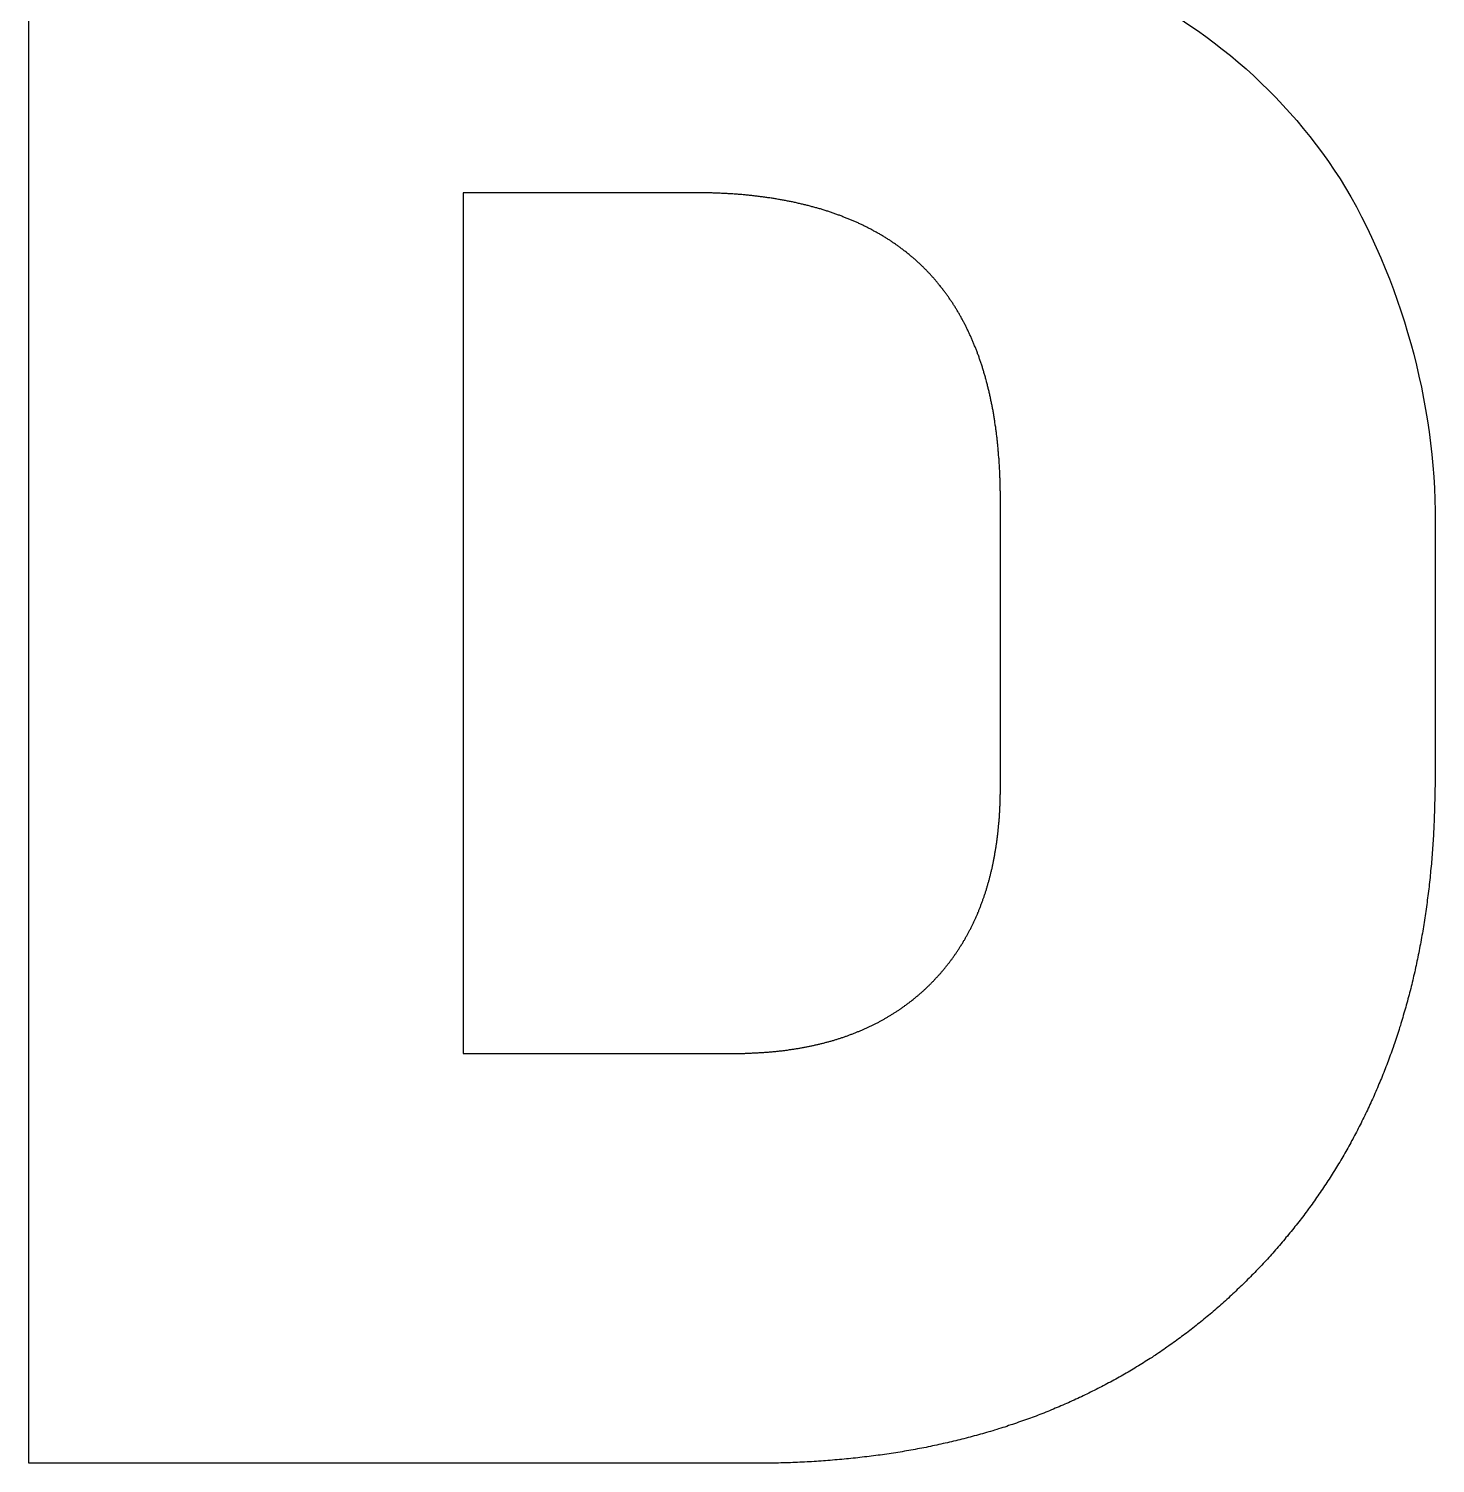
# Model space of a CAD drawing. Header units: millimetres. Extents: x -1211 to -100, y -1155 to 1320.
# Drawn here: x -807.29 to -795.04, y 1294.64 to 1307.14 of the extents above; entities that cross this region are included whole.
import ezdxf

# ---------------------------------------------------------------- set-up
doc = ezdxf.new("R2010")
doc.units = ezdxf.units.MM
doc.layers.get('0').update_dxf_attribs({"lineweight": 25, "true_color": 0xffffff})

msp = doc.modelspace()

# ---------------------------------------------------------------- linework, layer by layer
at = {"flags": 128}
msp.add_lwpolyline([(-797.9, 1307.571, -0.156907), (-795.775, 1305.679, -0.134483), (-795.043, 1302.643), (-795.043, 1300.607), (-795.043, 1300.586), (-795.043, 1300.565), (-795.043, 1300.544), (-795.044, 1300.523), (-795.044, 1300.502), (-795.044, 1300.481), (-795.044, 1300.46), (-795.045, 1300.439), (-795.045, 1300.418), (-795.046, 1300.397), (-795.046, 1300.376), (-795.047, 1300.355), (-795.047, 1300.334), (-795.048, 1300.314), (-795.049, 1300.293), (-795.05, 1300.272), (-795.05, 1300.251), (-795.051, 1300.231), (-795.052, 1300.21), (-795.053, 1300.19), (-795.054, 1300.169), (-795.055, 1300.149), (-795.056, 1300.128), (-795.057, 1300.108), (-795.059, 1300.087), (-795.06, 1300.067), (-795.061, 1300.047), (-795.062, 1300.026), (-795.064, 1300.006), (-795.065, 1299.986), (-795.067, 1299.966), (-795.068, 1299.946), (-795.07, 1299.925), (-795.072, 1299.905), (-795.073, 1299.885), (-795.075, 1299.865), (-795.077, 1299.845), (-795.079, 1299.825), (-795.081, 1299.805), (-795.082, 1299.786), (-795.084, 1299.766), (-795.086, 1299.746), (-795.089, 1299.726), (-795.091, 1299.706), (-795.093, 1299.687), (-795.095, 1299.667), (-795.097, 1299.647), (-795.1, 1299.628), (-795.102, 1299.608), (-795.105, 1299.588), (-795.107, 1299.569), (-795.11, 1299.549), (-795.112, 1299.53), (-795.115, 1299.511), (-795.117, 1299.491), (-795.12, 1299.472), (-795.123, 1299.452), (-795.126, 1299.433), (-795.129, 1299.414), (-795.132, 1299.395), (-795.134, 1299.375), (-795.137, 1299.356), (-795.141, 1299.337), (-795.144, 1299.318), (-795.147, 1299.299), (-795.15, 1299.28), (-795.153, 1299.261), (-795.157, 1299.242), (-795.16, 1299.223), (-795.163, 1299.204), (-795.167, 1299.185), (-795.17, 1299.167), (-795.174, 1299.148), (-795.178, 1299.129), (-795.181, 1299.11), (-795.185, 1299.092), (-795.189, 1299.073), (-795.192, 1299.054), (-795.196, 1299.036), (-795.2, 1299.017), (-795.204, 1298.999), (-795.208, 1298.98), (-795.212, 1298.962), (-795.216, 1298.943), (-795.22, 1298.925), (-795.225, 1298.906), (-795.229, 1298.888), (-795.233, 1298.87), (-795.237, 1298.852), (-795.242, 1298.833), (-795.246, 1298.815), (-795.251, 1298.797), (-795.255, 1298.779), (-795.26, 1298.761), (-795.265, 1298.743), (-795.269, 1298.725), (-795.274, 1298.707), (-795.279, 1298.689), (-795.284, 1298.671), (-795.288, 1298.653), (-795.293, 1298.635), (-795.298, 1298.617), (-795.303, 1298.599), (-795.308, 1298.582), (-795.314, 1298.564), (-795.319, 1298.546), (-795.324, 1298.528), (-795.329, 1298.511), (-795.335, 1298.493), (-795.34, 1298.476), (-795.345, 1298.458), (-795.351, 1298.441), (-795.356, 1298.423), (-795.362, 1298.406), (-795.368, 1298.388), (-795.373, 1298.371), (-795.379, 1298.354), (-795.385, 1298.336), (-795.391, 1298.319), (-795.396, 1298.302), (-795.402, 1298.285), (-795.408, 1298.267), (-795.414, 1298.25), (-795.42, 1298.233), (-795.426, 1298.216), (-795.433, 1298.199), (-795.439, 1298.182), (-795.445, 1298.165), (-795.451, 1298.148), (-795.458, 1298.131), (-795.464, 1298.114), (-795.471, 1298.098), (-795.477, 1298.081), (-795.484, 1298.064), (-795.49, 1298.047), (-795.497, 1298.031), (-795.504, 1298.014), (-795.51, 1297.997), (-795.517, 1297.981), (-795.524, 1297.964), (-795.531, 1297.948), (-795.538, 1297.931), (-795.545, 1297.915), (-795.552, 1297.898), (-795.559, 1297.882), (-795.566, 1297.865), (-795.573, 1297.849), (-795.58, 1297.833), (-795.588, 1297.817), (-795.595, 1297.8), (-795.602, 1297.784), (-795.61, 1297.768), (-795.617, 1297.752), (-795.625, 1297.736), (-795.632, 1297.72), (-795.64, 1297.704), (-795.648, 1297.688), (-795.655, 1297.672), (-795.663, 1297.656), (-795.671, 1297.64), (-795.679, 1297.624), (-795.687, 1297.608), (-795.695, 1297.592), (-795.703, 1297.577), (-795.711, 1297.561), (-795.719, 1297.545), (-795.727, 1297.529), (-795.735, 1297.514), (-795.744, 1297.498), (-795.752, 1297.483), (-795.76, 1297.467), (-795.769, 1297.452), (-795.777, 1297.436), (-795.786, 1297.421), (-795.794, 1297.405), (-795.803, 1297.39), (-795.812, 1297.375), (-795.82, 1297.359), (-795.829, 1297.344), (-795.838, 1297.329), (-795.847, 1297.313), (-795.856, 1297.298), (-795.864, 1297.283), (-795.873, 1297.268), (-795.883, 1297.253), (-795.892, 1297.238), (-795.901, 1297.223), (-795.91, 1297.208), (-795.919, 1297.193), (-795.929, 1297.178), (-795.938, 1297.163), (-795.947, 1297.148), (-795.957, 1297.134), (-795.966, 1297.119), (-795.976, 1297.104), (-795.985, 1297.089), (-795.995, 1297.075), (-796.005, 1297.06), (-796.014, 1297.045), (-796.024, 1297.031), (-796.034, 1297.016), (-796.044, 1297.002), (-796.054, 1296.987), (-796.064, 1296.973), (-796.074, 1296.959), (-796.084, 1296.944), (-796.094, 1296.93), (-796.104, 1296.916), (-796.114, 1296.901), (-796.125, 1296.887), (-796.135, 1296.873), (-796.145, 1296.859), (-796.156, 1296.844), (-796.166, 1296.83), (-796.177, 1296.816), (-796.187, 1296.802), (-796.198, 1296.788), (-796.209, 1296.774), (-796.219, 1296.76), (-796.23, 1296.746), (-796.241, 1296.733), (-796.252, 1296.719), (-796.263, 1296.705), (-796.274, 1296.691), (-796.285, 1296.677), (-796.296, 1296.664), (-796.307, 1296.65), (-796.318, 1296.636), (-796.329, 1296.623), (-796.341, 1296.609), (-796.352, 1296.596), (-796.363, 1296.582), (-796.375, 1296.569), (-796.386, 1296.555), (-796.398, 1296.542), (-796.409, 1296.528), (-796.421, 1296.515), (-796.432, 1296.502), (-796.444, 1296.488), (-796.456, 1296.475), (-796.468, 1296.462), (-796.479, 1296.449), (-796.491, 1296.436), (-796.503, 1296.423), (-796.515, 1296.41), (-796.527, 1296.396), (-796.539, 1296.383), (-796.551, 1296.37), (-796.564, 1296.358), (-796.576, 1296.345), (-796.588, 1296.332), (-796.601, 1296.319), (-796.613, 1296.306), (-796.625, 1296.293), (-796.638, 1296.281), (-796.65, 1296.268), (-796.663, 1296.255), (-796.676, 1296.243), (-796.688, 1296.23), (-796.701, 1296.217), (-796.714, 1296.205), (-796.726, 1296.193), (-796.739, 1296.18), (-796.752, 1296.168), (-796.765, 1296.156), (-796.778, 1296.143), (-796.791, 1296.131), (-796.803, 1296.119), (-796.816, 1296.107), (-796.829, 1296.095), (-796.843, 1296.083), (-796.856, 1296.071), (-796.869, 1296.059), (-796.882, 1296.047), (-796.895, 1296.036), (-796.908, 1296.024), (-796.921, 1296.012), (-796.935, 1296.001), (-796.948, 1295.989), (-796.961, 1295.977), (-796.975, 1295.966), (-796.988, 1295.955), (-797.002, 1295.943), (-797.015, 1295.932), (-797.029, 1295.921), (-797.042, 1295.909), (-797.056, 1295.898), (-797.069, 1295.887), (-797.083, 1295.876), (-797.097, 1295.865), (-797.111, 1295.854), (-797.124, 1295.843), (-797.138, 1295.832), (-797.152, 1295.821), (-797.166, 1295.81), (-797.18, 1295.8), (-797.194, 1295.789), (-797.208, 1295.778), (-797.222, 1295.768), (-797.236, 1295.757), (-797.25, 1295.747), (-797.264, 1295.736), (-797.278, 1295.726), (-797.292, 1295.716), (-797.306, 1295.705), (-797.32, 1295.695), (-797.335, 1295.685), (-797.349, 1295.675), (-797.363, 1295.665), (-797.378, 1295.655), (-797.392, 1295.645), (-797.406, 1295.635), (-797.421, 1295.625), (-797.435, 1295.615), (-797.45, 1295.605), (-797.465, 1295.595), (-797.479, 1295.586), (-797.494, 1295.576), (-797.508, 1295.566), (-797.523, 1295.557), (-797.538, 1295.547), (-797.553, 1295.538), (-797.567, 1295.529), (-797.582, 1295.519), (-797.597, 1295.51), (-797.612, 1295.501), (-797.627, 1295.491), (-797.642, 1295.482), (-797.657, 1295.473), (-797.672, 1295.464), (-797.687, 1295.455), (-797.702, 1295.446), (-797.717, 1295.437), (-797.733, 1295.428), (-797.748, 1295.42), (-797.763, 1295.411), (-797.778, 1295.402), (-797.794, 1295.394), (-797.809, 1295.385), (-797.824, 1295.376), (-797.84, 1295.368), (-797.855, 1295.359), (-797.871, 1295.351), (-797.886, 1295.343), (-797.902, 1295.334), (-797.917, 1295.326), (-797.933, 1295.318), (-797.948, 1295.31), (-797.964, 1295.302), (-797.98, 1295.294), (-797.996, 1295.286), (-798.011, 1295.278), (-798.027, 1295.27), (-798.043, 1295.262), (-798.059, 1295.254), (-798.075, 1295.246), (-798.091, 1295.239), (-798.107, 1295.231), (-798.123, 1295.223), (-798.139, 1295.216), (-798.155, 1295.208), (-798.171, 1295.201), (-798.187, 1295.193), (-798.203, 1295.186), (-798.22, 1295.179), (-798.236, 1295.171), (-798.252, 1295.164), (-798.269, 1295.157), (-798.285, 1295.15), (-798.301, 1295.143), (-798.318, 1295.136), (-798.334, 1295.129), (-798.351, 1295.122), (-798.367, 1295.115), (-798.384, 1295.108), (-798.4, 1295.101), (-798.417, 1295.095), (-798.434, 1295.088), (-798.45, 1295.081), (-798.467, 1295.075), (-798.484, 1295.068), (-798.501, 1295.062), (-798.517, 1295.055), (-798.534, 1295.049), (-798.551, 1295.043), (-798.568, 1295.037), (-798.585, 1295.03), (-798.602, 1295.024), (-798.619, 1295.018), (-798.636, 1295.012), (-798.653, 1295.006), (-798.67, 1295), (-798.688, 1294.994), (-798.705, 1294.988), (-798.722, 1294.982), (-798.739, 1294.977), (-798.757, 1294.971), (-798.774, 1294.965), (-798.791, 1294.959), (-798.809, 1294.954), (-798.826, 1294.948), (-798.844, 1294.943), (-798.861, 1294.937), (-798.879, 1294.932), (-798.896, 1294.927), (-798.914, 1294.921), (-798.931, 1294.916), (-798.949, 1294.911), (-798.967, 1294.906), (-798.985, 1294.901), (-799.002, 1294.896), (-799.02, 1294.891), (-799.038, 1294.886), (-799.056, 1294.881), (-799.074, 1294.876), (-799.092, 1294.871), (-799.11, 1294.867), (-799.128, 1294.862), (-799.146, 1294.857), (-799.164, 1294.853), (-799.182, 1294.848), (-799.2, 1294.844), (-799.218, 1294.839), (-799.237, 1294.835), (-799.255, 1294.831), (-799.273, 1294.826), (-799.291, 1294.822), (-799.31, 1294.818), (-799.328, 1294.814), (-799.347, 1294.81), (-799.365, 1294.806), (-799.383, 1294.802), (-799.402, 1294.798), (-799.421, 1294.794), (-799.439, 1294.79), (-799.458, 1294.786), (-799.476, 1294.782), (-799.495, 1294.779), (-799.514, 1294.775), (-799.533, 1294.771), (-799.551, 1294.768), (-799.57, 1294.764), (-799.589, 1294.761), (-799.608, 1294.758), (-799.627, 1294.754), (-799.646, 1294.751), (-799.665, 1294.748), (-799.684, 1294.744), (-799.703, 1294.741), (-799.722, 1294.738), (-799.741, 1294.735), (-799.76, 1294.732), (-799.779, 1294.729), (-799.799, 1294.726), (-799.818, 1294.723), (-799.837, 1294.721), (-799.857, 1294.718), (-799.876, 1294.715), (-799.895, 1294.713), (-799.915, 1294.71), (-799.934, 1294.707), (-799.954, 1294.705), (-799.973, 1294.702), (-799.993, 1294.7), (-800.012, 1294.698), (-800.032, 1294.695), (-800.052, 1294.693), (-800.071, 1294.691), (-800.091, 1294.689), (-800.111, 1294.687), (-800.131, 1294.685), (-800.151, 1294.683), (-800.17, 1294.681), (-800.19, 1294.679), (-800.21, 1294.677), (-800.23, 1294.675), (-800.25, 1294.673), (-800.27, 1294.672), (-800.29, 1294.67), (-800.311, 1294.668), (-800.331, 1294.667), (-800.351, 1294.665), (-800.371, 1294.664), (-800.391, 1294.662), (-800.412, 1294.661), (-800.432, 1294.66), (-800.452, 1294.658), (-800.473, 1294.657), (-800.493, 1294.656), (-800.513, 1294.655), (-800.534, 1294.654), (-800.554, 1294.653), (-800.575, 1294.652), (-800.596, 1294.651), (-800.616, 1294.65), (-800.637, 1294.649), (-800.658, 1294.648), (-800.678, 1294.648), (-800.699, 1294.647), (-800.72, 1294.646), (-800.741, 1294.646), (-800.761, 1294.645), (-800.782, 1294.645), (-800.803, 1294.644), (-800.824, 1294.644), (-800.845, 1294.644), (-800.866, 1294.643), (-800.887, 1294.643), (-800.908, 1294.643), (-800.929, 1294.643), (-800.951, 1294.643), (-800.972, 1294.643), (-807.293, 1294.643), (-807.293, 1319.643)], format="xyb", dxfattribs=at)
msp.add_lwpolyline([(-798.829, 1303.036), (-798.829, 1303.046), (-798.829, 1303.057), (-798.829, 1303.067), (-798.829, 1303.078), (-798.829, 1303.088), (-798.829, 1303.099), (-798.829, 1303.109), (-798.83, 1303.12), (-798.83, 1303.13), (-798.83, 1303.141), (-798.83, 1303.151), (-798.83, 1303.161), (-798.831, 1303.172), (-798.831, 1303.182), (-798.831, 1303.192), (-798.832, 1303.203), (-798.832, 1303.213), (-798.832, 1303.223), (-798.833, 1303.233), (-798.833, 1303.244), (-798.833, 1303.254), (-798.834, 1303.264), (-798.834, 1303.274), (-798.835, 1303.284), (-798.835, 1303.294), (-798.836, 1303.304), (-798.836, 1303.314), (-798.837, 1303.324), (-798.837, 1303.334), (-798.838, 1303.344), (-798.839, 1303.354), (-798.839, 1303.364), (-798.84, 1303.374), (-798.841, 1303.384), (-798.841, 1303.394), (-798.842, 1303.404), (-798.843, 1303.413), (-798.844, 1303.423), (-798.844, 1303.433), (-798.845, 1303.443), (-798.846, 1303.453), (-798.847, 1303.462), (-798.848, 1303.472), (-798.848, 1303.482), (-798.849, 1303.491), (-798.85, 1303.501), (-798.851, 1303.511), (-798.852, 1303.52), (-798.853, 1303.53), (-798.854, 1303.539), (-798.855, 1303.549), (-798.856, 1303.558), (-798.857, 1303.568), (-798.858, 1303.577), (-798.859, 1303.587), (-798.861, 1303.596), (-798.862, 1303.606), (-798.863, 1303.615), (-798.864, 1303.624), (-798.865, 1303.634), (-798.866, 1303.643), (-798.868, 1303.652), (-798.869, 1303.662), (-798.87, 1303.671), (-798.872, 1303.68), (-798.873, 1303.689), (-798.874, 1303.698), (-798.876, 1303.708), (-798.877, 1303.717), (-798.878, 1303.726), (-798.88, 1303.735), (-798.881, 1303.744), (-798.883, 1303.753), (-798.884, 1303.762), (-798.886, 1303.771), (-798.887, 1303.78), (-798.889, 1303.789), (-798.89, 1303.798), (-798.892, 1303.807), (-798.893, 1303.816), (-798.895, 1303.825), (-798.897, 1303.834), (-798.898, 1303.843), (-798.9, 1303.851), (-798.902, 1303.86), (-798.904, 1303.869), (-798.905, 1303.878), (-798.907, 1303.886), (-798.909, 1303.895), (-798.911, 1303.904), (-798.912, 1303.913), (-798.914, 1303.921), (-798.916, 1303.93), (-798.918, 1303.938), (-798.92, 1303.947), (-798.922, 1303.956), (-798.924, 1303.964), (-798.926, 1303.973), (-798.928, 1303.981), (-798.93, 1303.99), (-798.932, 1303.998), (-798.934, 1304.007), (-798.936, 1304.015), (-798.938, 1304.023), (-798.94, 1304.032), (-798.942, 1304.04), (-798.944, 1304.049), (-798.947, 1304.057), (-798.949, 1304.065), (-798.951, 1304.073), (-798.953, 1304.082), (-798.955, 1304.09), (-798.958, 1304.098), (-798.96, 1304.106), (-798.962, 1304.114), (-798.965, 1304.123), (-798.967, 1304.131), (-798.969, 1304.139), (-798.972, 1304.147), (-798.974, 1304.155), (-798.977, 1304.163), (-798.979, 1304.171), (-798.981, 1304.179), (-798.984, 1304.187), (-798.986, 1304.195), (-798.989, 1304.203), (-798.992, 1304.211), (-798.994, 1304.219), (-798.997, 1304.227), (-798.999, 1304.234), (-799.002, 1304.242), (-799.005, 1304.25), (-799.007, 1304.258), (-799.01, 1304.266), (-799.013, 1304.273), (-799.015, 1304.281), (-799.018, 1304.289), (-799.021, 1304.297), (-799.024, 1304.304), (-799.027, 1304.312), (-799.029, 1304.319), (-799.032, 1304.327), (-799.035, 1304.335), (-799.038, 1304.342), (-799.041, 1304.35), (-799.044, 1304.357), (-799.047, 1304.365), (-799.05, 1304.372), (-799.053, 1304.38), (-799.056, 1304.387), (-799.059, 1304.394), (-799.062, 1304.402), (-799.065, 1304.409), (-799.068, 1304.417), (-799.071, 1304.424), (-799.074, 1304.431), (-799.077, 1304.438), (-799.081, 1304.446), (-799.084, 1304.453), (-799.087, 1304.46), (-799.09, 1304.467), (-799.094, 1304.474), (-799.097, 1304.482), (-799.1, 1304.489), (-799.103, 1304.496), (-799.107, 1304.503), (-799.11, 1304.51), (-799.113, 1304.517), (-799.117, 1304.524), (-799.12, 1304.531), (-799.124, 1304.538), (-799.127, 1304.545), (-799.131, 1304.552), (-799.134, 1304.559), (-799.138, 1304.566), (-799.141, 1304.573), (-799.145, 1304.579), (-799.148, 1304.586), (-799.152, 1304.593), (-799.156, 1304.6), (-799.159, 1304.607), (-799.163, 1304.613), (-799.167, 1304.62), (-799.17, 1304.627), (-799.174, 1304.634), (-799.178, 1304.64), (-799.181, 1304.647), (-799.185, 1304.653), (-799.189, 1304.66), (-799.193, 1304.667), (-799.197, 1304.673), (-799.201, 1304.68), (-799.204, 1304.686), (-799.208, 1304.693), (-799.212, 1304.699), (-799.216, 1304.706), (-799.22, 1304.712), (-799.224, 1304.718), (-799.228, 1304.725), (-799.232, 1304.731), (-799.236, 1304.738), (-799.24, 1304.744), (-799.244, 1304.75), (-799.249, 1304.756), (-799.253, 1304.763), (-799.257, 1304.769), (-799.261, 1304.775), (-799.265, 1304.781), (-799.269, 1304.787), (-799.274, 1304.794), (-799.278, 1304.8), (-799.282, 1304.806), (-799.286, 1304.812), (-799.291, 1304.818), (-799.295, 1304.824), (-799.299, 1304.83), (-799.304, 1304.836), (-799.308, 1304.842), (-799.312, 1304.848), (-799.317, 1304.854), (-799.321, 1304.86), (-799.326, 1304.866), (-799.33, 1304.872), (-799.335, 1304.878), (-799.339, 1304.883), (-799.344, 1304.889), (-799.348, 1304.895), (-799.353, 1304.901), (-799.358, 1304.906), (-799.362, 1304.912), (-799.367, 1304.918), (-799.372, 1304.924), (-799.376, 1304.929), (-799.381, 1304.935), (-799.386, 1304.94), (-799.39, 1304.946), (-799.395, 1304.952), (-799.4, 1304.957), (-799.405, 1304.963), (-799.41, 1304.968), (-799.415, 1304.974), (-799.419, 1304.979), (-799.424, 1304.985), (-799.429, 1304.99), (-799.434, 1304.996), (-799.439, 1305.001), (-799.444, 1305.006), (-799.449, 1305.012), (-799.454, 1305.017), (-799.459, 1305.022), (-799.464, 1305.027), (-799.469, 1305.033), (-799.474, 1305.038), (-799.479, 1305.043), (-799.485, 1305.048), (-799.49, 1305.054), (-799.495, 1305.059), (-799.5, 1305.064), (-799.505, 1305.069), (-799.51, 1305.074), (-799.516, 1305.079), (-799.521, 1305.084), (-799.526, 1305.089), (-799.532, 1305.094), (-799.537, 1305.099), (-799.542, 1305.104), (-799.548, 1305.109), (-799.553, 1305.114), (-799.559, 1305.119), (-799.564, 1305.124), (-799.569, 1305.129), (-799.575, 1305.134), (-799.58, 1305.138), (-799.586, 1305.143), (-799.592, 1305.148), (-799.597, 1305.153), (-799.603, 1305.158), (-799.608, 1305.162), (-799.614, 1305.167), (-799.62, 1305.172), (-799.625, 1305.176), (-799.631, 1305.181), (-799.637, 1305.186), (-799.643, 1305.19), (-799.648, 1305.195), (-799.654, 1305.199), (-799.66, 1305.204), (-799.666, 1305.208), (-799.672, 1305.213), (-799.677, 1305.217), (-799.683, 1305.222), (-799.689, 1305.226), (-799.695, 1305.231), (-799.701, 1305.235), (-799.707, 1305.24), (-799.713, 1305.244), (-799.719, 1305.248), (-799.725, 1305.253), (-799.731, 1305.257), (-799.737, 1305.261), (-799.743, 1305.265), (-799.75, 1305.27), (-799.756, 1305.274), (-799.762, 1305.278), (-799.768, 1305.282), (-799.774, 1305.286), (-799.781, 1305.291), (-799.787, 1305.295), (-799.793, 1305.299), (-799.799, 1305.303), (-799.806, 1305.307), (-799.812, 1305.311), (-799.818, 1305.315), (-799.825, 1305.319), (-799.831, 1305.323), (-799.838, 1305.327), (-799.844, 1305.331), (-799.851, 1305.335), (-799.857, 1305.339), (-799.864, 1305.343), (-799.87, 1305.346), (-799.877, 1305.35), (-799.883, 1305.354), (-799.89, 1305.358), (-799.896, 1305.362), (-799.903, 1305.365), (-799.91, 1305.369), (-799.916, 1305.373), (-799.923, 1305.377), (-799.93, 1305.38), (-799.937, 1305.384), (-799.943, 1305.388), (-799.95, 1305.391), (-799.957, 1305.395), (-799.964, 1305.398), (-799.971, 1305.402), (-799.977, 1305.406), (-799.984, 1305.409), (-799.991, 1305.413), (-799.998, 1305.416), (-800.005, 1305.419), (-800.012, 1305.423), (-800.019, 1305.426), (-800.026, 1305.43), (-800.033, 1305.433), (-800.04, 1305.436), (-800.047, 1305.44), (-800.054, 1305.443), (-800.062, 1305.446), (-800.069, 1305.45), (-800.076, 1305.453), (-800.083, 1305.456), (-800.09, 1305.459), (-800.098, 1305.463), (-800.105, 1305.466), (-800.112, 1305.469), (-800.119, 1305.472), (-800.127, 1305.475), (-800.134, 1305.478), (-800.141, 1305.481), (-800.149, 1305.484), (-800.156, 1305.487), (-800.164, 1305.49), (-800.171, 1305.493), (-800.179, 1305.496), (-800.186, 1305.499), (-800.194, 1305.502), (-800.201, 1305.505), (-800.209, 1305.508), (-800.216, 1305.511), (-800.224, 1305.514), (-800.231, 1305.517), (-800.239, 1305.519), (-800.247, 1305.522), (-800.254, 1305.525), (-800.262, 1305.528), (-800.27, 1305.531), (-800.278, 1305.533), (-800.285, 1305.536), (-800.293, 1305.539), (-800.301, 1305.541), (-800.309, 1305.544), (-800.317, 1305.547), (-800.324, 1305.549), (-800.332, 1305.552), (-800.34, 1305.554), (-800.348, 1305.557), (-800.356, 1305.559), (-800.364, 1305.562), (-800.372, 1305.564), (-800.38, 1305.567), (-800.388, 1305.569), (-800.396, 1305.572), (-800.404, 1305.574), (-800.412, 1305.576), (-800.421, 1305.579), (-800.429, 1305.581), (-800.437, 1305.583), (-800.445, 1305.586), (-800.453, 1305.588), (-800.462, 1305.59), (-800.47, 1305.592), (-800.478, 1305.595), (-800.486, 1305.597), (-800.495, 1305.599), (-800.503, 1305.601), (-800.511, 1305.603), (-800.52, 1305.605), (-800.528, 1305.607), (-800.537, 1305.609), (-800.545, 1305.611), (-800.554, 1305.613), (-800.562, 1305.615), (-800.571, 1305.617), (-800.579, 1305.619), (-800.588, 1305.621), (-800.596, 1305.623), (-800.605, 1305.625), (-800.613, 1305.627), (-800.622, 1305.629), (-800.631, 1305.631), (-800.639, 1305.633), (-800.648, 1305.634), (-800.657, 1305.636), (-800.666, 1305.638), (-800.674, 1305.64), (-800.683, 1305.641), (-800.692, 1305.643), (-800.701, 1305.645), (-800.71, 1305.646), (-800.718, 1305.648), (-800.727, 1305.65), (-800.736, 1305.651), (-800.745, 1305.653), (-800.754, 1305.655), (-800.763, 1305.656), (-800.772, 1305.658), (-800.781, 1305.659), (-800.79, 1305.661), (-800.799, 1305.662), (-800.808, 1305.663), (-800.817, 1305.665), (-800.827, 1305.666), (-800.836, 1305.668), (-800.845, 1305.669), (-800.854, 1305.67), (-800.863, 1305.672), (-800.872, 1305.673), (-800.882, 1305.674), (-800.891, 1305.676), (-800.9, 1305.677), (-800.91, 1305.678), (-800.919, 1305.679), (-800.928, 1305.68), (-800.938, 1305.682), (-800.947, 1305.683), (-800.957, 1305.684), (-800.966, 1305.685), (-800.975, 1305.686), (-800.985, 1305.687), (-800.994, 1305.688), (-801.004, 1305.689), (-801.014, 1305.69), (-801.023, 1305.691), (-801.033, 1305.692), (-801.042, 1305.693), (-801.052, 1305.694), (-801.062, 1305.695), (-801.071, 1305.696), (-801.081, 1305.697), (-801.091, 1305.697), (-801.1, 1305.698), (-801.11, 1305.699), (-801.12, 1305.7), (-801.13, 1305.7), (-801.14, 1305.701), (-801.149, 1305.702), (-801.159, 1305.703), (-801.169, 1305.703), (-801.179, 1305.704), (-801.189, 1305.705), (-801.199, 1305.705), (-801.209, 1305.706), (-801.219, 1305.706), (-801.229, 1305.707), (-801.239, 1305.707), (-801.249, 1305.708), (-801.259, 1305.708), (-801.269, 1305.709), (-801.279, 1305.709), (-801.29, 1305.71), (-801.3, 1305.71), (-801.31, 1305.711), (-801.32, 1305.711), (-801.33, 1305.711), (-801.341, 1305.712), (-801.351, 1305.712), (-801.361, 1305.712), (-801.371, 1305.713), (-801.382, 1305.713), (-801.392, 1305.713), (-801.403, 1305.713), (-801.413, 1305.713), (-801.423, 1305.714), (-801.434, 1305.714), (-801.444, 1305.714), (-801.455, 1305.714), (-801.465, 1305.714), (-801.476, 1305.714), (-801.486, 1305.714), (-801.497, 1305.714), (-801.508, 1305.714), (-803.508, 1305.714), (-803.508, 1298.214), (-801.15, 1298.214), (-801.142, 1298.214), (-801.133, 1298.214), (-801.124, 1298.214), (-801.116, 1298.214), (-801.107, 1298.215), (-801.099, 1298.215), (-801.09, 1298.215), (-801.082, 1298.215), (-801.073, 1298.215), (-801.065, 1298.215), (-801.056, 1298.215), (-801.048, 1298.216), (-801.039, 1298.216), (-801.031, 1298.216), (-801.022, 1298.216), (-801.014, 1298.217), (-801.006, 1298.217), (-800.997, 1298.217), (-800.989, 1298.218), (-800.98, 1298.218), (-800.972, 1298.218), (-800.964, 1298.219), (-800.955, 1298.219), (-800.947, 1298.22), (-800.939, 1298.22), (-800.931, 1298.221), (-800.922, 1298.221), (-800.914, 1298.222), (-800.906, 1298.222), (-800.898, 1298.223), (-800.89, 1298.223), (-800.881, 1298.224), (-800.873, 1298.224), (-800.865, 1298.225), (-800.857, 1298.226), (-800.849, 1298.226), (-800.841, 1298.227), (-800.833, 1298.228), (-800.825, 1298.228), (-800.817, 1298.229), (-800.809, 1298.23), (-800.801, 1298.231), (-800.793, 1298.231), (-800.785, 1298.232), (-800.777, 1298.233), (-800.769, 1298.234), (-800.761, 1298.235), (-800.753, 1298.236), (-800.745, 1298.237), (-800.737, 1298.237), (-800.729, 1298.238), (-800.721, 1298.239), (-800.713, 1298.24), (-800.706, 1298.241), (-800.698, 1298.242), (-800.69, 1298.243), (-800.682, 1298.244), (-800.674, 1298.245), (-800.667, 1298.247), (-800.659, 1298.248), (-800.651, 1298.249), (-800.643, 1298.25), (-800.636, 1298.251), (-800.628, 1298.252), (-800.62, 1298.253), (-800.613, 1298.255), (-800.605, 1298.256), (-800.597, 1298.257), (-800.59, 1298.258), (-800.582, 1298.26), (-800.575, 1298.261), (-800.567, 1298.262), (-800.56, 1298.264), (-800.552, 1298.265), (-800.545, 1298.266), (-800.537, 1298.268), (-800.53, 1298.269), (-800.522, 1298.271), (-800.515, 1298.272), (-800.507, 1298.274), (-800.5, 1298.275), (-800.492, 1298.277), (-800.485, 1298.278), (-800.478, 1298.28), (-800.47, 1298.281), (-800.463, 1298.283), (-800.456, 1298.284), (-800.448, 1298.286), (-800.441, 1298.288), (-800.434, 1298.289), (-800.426, 1298.291), (-800.419, 1298.293), (-800.412, 1298.294), (-800.405, 1298.296), (-800.398, 1298.298), (-800.39, 1298.3), (-800.383, 1298.301), (-800.376, 1298.303), (-800.369, 1298.305), (-800.362, 1298.307), (-800.355, 1298.309), (-800.347, 1298.311), (-800.34, 1298.313), (-800.333, 1298.314), (-800.326, 1298.316), (-800.319, 1298.318), (-800.312, 1298.32), (-800.305, 1298.322), (-800.298, 1298.324), (-800.291, 1298.326), (-800.284, 1298.328), (-800.277, 1298.33), (-800.27, 1298.333), (-800.263, 1298.335), (-800.257, 1298.337), (-800.25, 1298.339), (-800.243, 1298.341), (-800.236, 1298.343), (-800.229, 1298.345), (-800.222, 1298.348), (-800.215, 1298.35), (-800.209, 1298.352), (-800.202, 1298.354), (-800.195, 1298.357), (-800.188, 1298.359), (-800.182, 1298.361), (-800.175, 1298.364), (-800.168, 1298.366), (-800.162, 1298.368), (-800.155, 1298.371), (-800.148, 1298.373), (-800.142, 1298.376), (-800.135, 1298.378), (-800.128, 1298.381), (-800.122, 1298.383), (-800.115, 1298.386), (-800.109, 1298.388), (-800.102, 1298.391), (-800.095, 1298.393), (-800.089, 1298.396), (-800.082, 1298.398), (-800.076, 1298.401), (-800.07, 1298.404), (-800.063, 1298.406), (-800.057, 1298.409), (-800.05, 1298.412), (-800.044, 1298.414), (-800.037, 1298.417), (-800.031, 1298.42), (-800.025, 1298.423), (-800.018, 1298.426), (-800.012, 1298.428), (-800.006, 1298.431), (-799.999, 1298.434), (-799.993, 1298.437), (-799.987, 1298.44), (-799.98, 1298.443), (-799.974, 1298.446), (-799.968, 1298.448), (-799.962, 1298.451), (-799.956, 1298.454), (-799.949, 1298.457), (-799.943, 1298.46), (-799.937, 1298.463), (-799.931, 1298.467), (-799.925, 1298.47), (-799.919, 1298.473), (-799.913, 1298.476), (-799.907, 1298.479), (-799.9, 1298.482), (-799.894, 1298.485), (-799.888, 1298.488), (-799.882, 1298.492), (-799.876, 1298.495), (-799.87, 1298.498), (-799.864, 1298.501), (-799.858, 1298.505), (-799.852, 1298.508), (-799.847, 1298.511), (-799.841, 1298.514), (-799.835, 1298.518), (-799.829, 1298.521), (-799.823, 1298.525), (-799.817, 1298.528), (-799.811, 1298.531), (-799.806, 1298.535), (-799.8, 1298.538), (-799.794, 1298.542), (-799.788, 1298.545), (-799.782, 1298.549), (-799.777, 1298.552), (-799.771, 1298.556), (-799.765, 1298.559), (-799.76, 1298.563), (-799.754, 1298.567), (-799.748, 1298.57), (-799.743, 1298.574), (-799.737, 1298.577), (-799.731, 1298.581), (-799.726, 1298.585), (-799.72, 1298.589), (-799.714, 1298.592), (-799.709, 1298.596), (-799.703, 1298.6), (-799.698, 1298.604), (-799.692, 1298.607), (-799.687, 1298.611), (-799.681, 1298.615), (-799.676, 1298.619), (-799.67, 1298.623), (-799.665, 1298.627), (-799.66, 1298.631), (-799.654, 1298.635), (-799.649, 1298.639), (-799.643, 1298.643), (-799.638, 1298.647), (-799.633, 1298.651), (-799.627, 1298.655), (-799.622, 1298.659), (-799.617, 1298.663), (-799.611, 1298.667), (-799.606, 1298.671), (-799.601, 1298.675), (-799.596, 1298.679), (-799.59, 1298.683), (-799.585, 1298.687), (-799.58, 1298.692), (-799.575, 1298.696), (-799.57, 1298.7), (-799.565, 1298.704), (-799.559, 1298.709), (-799.554, 1298.713), (-799.549, 1298.717), (-799.544, 1298.722), (-799.539, 1298.726), (-799.534, 1298.73), (-799.529, 1298.735), (-799.524, 1298.739), (-799.519, 1298.743), (-799.514, 1298.748), (-799.509, 1298.752), (-799.504, 1298.757), (-799.499, 1298.761), (-799.494, 1298.766), (-799.489, 1298.77), (-799.484, 1298.775), (-799.479, 1298.779), (-799.475, 1298.784), (-799.47, 1298.789), (-799.465, 1298.793), (-799.46, 1298.798), (-799.455, 1298.803), (-799.45, 1298.807), (-799.446, 1298.812), (-799.441, 1298.817), (-799.436, 1298.821), (-799.431, 1298.826), (-799.427, 1298.831), (-799.422, 1298.836), (-799.417, 1298.841), (-799.413, 1298.845), (-799.408, 1298.85), (-799.403, 1298.855), (-799.399, 1298.86), (-799.394, 1298.865), (-799.39, 1298.87), (-799.385, 1298.875), (-799.381, 1298.879), (-799.376, 1298.884), (-799.371, 1298.889), (-799.367, 1298.894), (-799.363, 1298.899), (-799.358, 1298.904), (-799.354, 1298.909), (-799.349, 1298.914), (-799.345, 1298.919), (-799.341, 1298.924), (-799.336, 1298.929), (-799.332, 1298.935), (-799.328, 1298.94), (-799.323, 1298.945), (-799.319, 1298.95), (-799.315, 1298.955), (-799.311, 1298.96), (-799.306, 1298.965), (-799.302, 1298.971), (-799.298, 1298.976), (-799.294, 1298.981), (-799.29, 1298.986), (-799.286, 1298.992), (-799.281, 1298.997), (-799.277, 1299.002), (-799.273, 1299.007), (-799.269, 1299.013), (-799.265, 1299.018), (-799.261, 1299.023), (-799.257, 1299.029), (-799.253, 1299.034), (-799.249, 1299.039), (-799.245, 1299.045), (-799.241, 1299.05), (-799.238, 1299.056), (-799.234, 1299.061), (-799.23, 1299.067), (-799.226, 1299.072), (-799.222, 1299.078), (-799.218, 1299.083), (-799.214, 1299.089), (-799.211, 1299.094), (-799.207, 1299.1), (-799.203, 1299.105), (-799.2, 1299.111), (-799.196, 1299.117), (-799.192, 1299.122), (-799.188, 1299.128), (-799.185, 1299.133), (-799.181, 1299.139), (-799.178, 1299.145), (-799.174, 1299.151), (-799.17, 1299.156), (-799.167, 1299.162), (-799.163, 1299.168), (-799.16, 1299.173), (-799.156, 1299.179), (-799.153, 1299.185), (-799.149, 1299.191), (-799.146, 1299.197), (-799.143, 1299.202), (-799.139, 1299.208), (-799.136, 1299.214), (-799.132, 1299.22), (-799.129, 1299.226), (-799.126, 1299.232), (-799.122, 1299.238), (-799.119, 1299.244), (-799.116, 1299.25), (-799.113, 1299.256), (-799.109, 1299.262), (-799.106, 1299.268), (-799.103, 1299.274), (-799.1, 1299.28), (-799.097, 1299.286), (-799.094, 1299.292), (-799.09, 1299.298), (-799.087, 1299.304), (-799.084, 1299.31), (-799.081, 1299.316), (-799.078, 1299.322), (-799.075, 1299.329), (-799.072, 1299.335), (-799.069, 1299.341), (-799.066, 1299.347), (-799.063, 1299.353), (-799.06, 1299.36), (-799.057, 1299.366), (-799.054, 1299.372), (-799.052, 1299.378), (-799.049, 1299.385), (-799.046, 1299.391), (-799.043, 1299.397), (-799.04, 1299.404), (-799.037, 1299.41), (-799.035, 1299.416), (-799.032, 1299.423), (-799.029, 1299.429), (-799.026, 1299.436), (-799.024, 1299.442), (-799.021, 1299.448), (-799.018, 1299.455), (-799.016, 1299.461), (-799.013, 1299.468), (-799.011, 1299.474), (-799.008, 1299.481), (-799.005, 1299.487), (-799.003, 1299.494), (-799, 1299.5), (-798.998, 1299.507), (-798.995, 1299.514), (-798.993, 1299.52), (-798.99, 1299.527), (-798.988, 1299.534), (-798.986, 1299.54), (-798.983, 1299.547), (-798.981, 1299.554), (-798.978, 1299.56), (-798.976, 1299.567), (-798.974, 1299.574), (-798.971, 1299.58), (-798.969, 1299.587), (-798.967, 1299.594), (-798.965, 1299.601), (-798.962, 1299.608), (-798.96, 1299.614), (-798.958, 1299.621), (-798.956, 1299.628), (-798.954, 1299.635), (-798.951, 1299.642), (-798.949, 1299.649), (-798.947, 1299.656), (-798.945, 1299.663), (-798.943, 1299.67), (-798.941, 1299.677), (-798.939, 1299.684), (-798.937, 1299.691), (-798.935, 1299.698), (-798.933, 1299.705), (-798.931, 1299.712), (-798.929, 1299.719), (-798.927, 1299.726), (-798.925, 1299.733), (-798.923, 1299.74), (-798.922, 1299.747), (-798.92, 1299.754), (-798.918, 1299.761), (-798.916, 1299.768), (-798.914, 1299.776), (-798.913, 1299.783), (-798.911, 1299.79), (-798.909, 1299.797), (-798.907, 1299.805), (-798.906, 1299.812), (-798.904, 1299.819), (-798.902, 1299.826), (-798.901, 1299.834), (-798.899, 1299.841), (-798.897, 1299.848), (-798.896, 1299.856), (-798.894, 1299.863), (-798.893, 1299.87), (-798.891, 1299.878), (-798.89, 1299.885), (-798.888, 1299.893), (-798.887, 1299.9), (-798.885, 1299.907), (-798.884, 1299.915), (-798.882, 1299.922), (-798.881, 1299.93), (-798.88, 1299.937), (-798.878, 1299.945), (-798.877, 1299.952), (-798.876, 1299.96), (-798.874, 1299.968), (-798.873, 1299.975), (-798.872, 1299.983), (-798.871, 1299.99), (-798.869, 1299.998), (-798.868, 1300.006), (-798.867, 1300.013), (-798.866, 1300.021), (-798.865, 1300.029), (-798.863, 1300.036), (-798.862, 1300.044), (-798.861, 1300.052), (-798.86, 1300.06), (-798.859, 1300.067), (-798.858, 1300.075), (-798.857, 1300.083), (-798.856, 1300.091), (-798.855, 1300.099), (-798.854, 1300.107), (-798.853, 1300.114), (-798.852, 1300.122), (-798.851, 1300.13), (-798.85, 1300.138), (-798.849, 1300.146), (-798.849, 1300.154), (-798.848, 1300.162), (-798.847, 1300.17), (-798.846, 1300.178), (-798.845, 1300.186), (-798.845, 1300.194), (-798.844, 1300.202), (-798.843, 1300.21), (-798.842, 1300.218), (-798.842, 1300.226), (-798.841, 1300.234), (-798.84, 1300.242), (-798.84, 1300.25), (-798.839, 1300.259), (-798.838, 1300.267), (-798.838, 1300.275), (-798.837, 1300.283), (-798.837, 1300.291), (-798.836, 1300.3), (-798.836, 1300.308), (-798.835, 1300.316), (-798.835, 1300.324), (-798.834, 1300.333), (-798.834, 1300.341), (-798.833, 1300.349), (-798.833, 1300.357), (-798.833, 1300.366), (-798.832, 1300.374), (-798.832, 1300.382), (-798.832, 1300.391), (-798.831, 1300.399), (-798.831, 1300.408), (-798.831, 1300.416), (-798.831, 1300.425), (-798.83, 1300.433), (-798.83, 1300.441), (-798.83, 1300.45), (-798.83, 1300.458), (-798.83, 1300.467), (-798.829, 1300.476), (-798.829, 1300.484), (-798.829, 1300.493), (-798.829, 1300.501), (-798.829, 1300.51), (-798.829, 1300.518), (-798.829, 1300.527), (-798.829, 1300.536)], close=True, dxfattribs=at)

doc.saveas('drawing.dxf')
